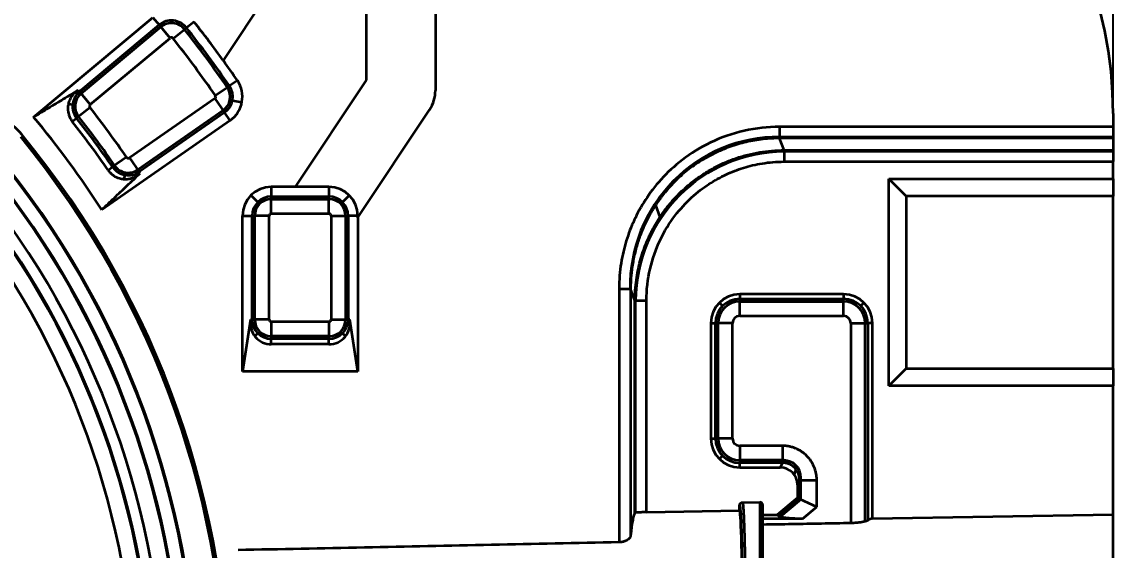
# Model space of a CAD drawing. Header units: millimetres. Extents: x 256 to 2096, y 1004 to 2403.
# Drawn here: x 782.8 to 972, y 2183.4 to 2275 of the extents above; entities that cross this region are included whole.
import ezdxf

# ---------------------------------------------------------------- set-up
doc = ezdxf.new("R2010")
doc.units = ezdxf.units.MM
doc.layers.add('1', color=7, linetype='Continuous', true_color=0xffffff)
doc.layers.add('8', color=7, linetype='Continuous', true_color=0xffffff)
doc.layers.add('dim', color=82, linetype='Continuous', lineweight=9)
doc.dimstyles.get("Standard").update_dxf_attribs({"dimscale": 5, "dimtxt": 0.18, "dimasz": 0.18, "dimexe": 0.18, "dimexo": 0.0625, "dimgap": 0.09, "dimtad": 0, "dimtoh": 1, "dimzin": 0, "dimdsep": 46, "dimtxsty": 'Standard', "dimcen": 0.09, "dimadec": 0, "dimazin": 0, "dimtfac": 1, "dimtofl": 0, "dimtmove": 0, "dimatfit": 3, "dimfxl": 0, "dimtolj": 1, "dimtzin": 0, "dimarcsym": 0})

# ---------------------------------------------------------------- blocks, each defined once
blk = doc.blocks.new('*D2')
at = {"layer": 'Defpoints', "color": 0, "lineweight": 18, "transparency": 16777216}
for p in [(341.96, 2394.02), (971.96, 2251.74), (341.96, 2251.05)]:
    blk.add_point(p, dxfattribs=at)
at = {"layer": 'dim', "color": 0, "lineweight": -2, "transparency": 16777216}
for p, q in [((341.96, 2253.55), (341.96, 2396.52)), ((971.96, 2254.24), (971.96, 2396.52)), ((351.96, 2394.02), (611.13, 2394.02)), ((961.96, 2394.02), (702.8, 2394.02))]:
    blk.add_line(p, q, dxfattribs=at)
at = {"layer": 'dim', "color": 0, "lineweight": 18, "transparency": 16777216}
for points in [[(351.96, 2395.69), (351.96, 2392.36), (341.96, 2394.02)], [(961.96, 2395.69), (961.96, 2392.36), (971.96, 2394.02)]]:
    blk.add_solid(points, dxfattribs=at)
at = {"layer": 'dim', "color": 0, "lineweight": 18, "transparency": 16777216, "insert": (656.96, 2394.02), "char_height": 12.5, "attachment_point": 5}
blk.add_mtext('\\A1;630.00{\\H7.5;\\S-0.10^ -0.15;}', dxfattribs=at)

msp = doc.modelspace()

# ---------------------------------------------------------------- linework, layer by layer
at = {"layer": '1', "color": 7, "linetype": 'Continuous', "lineweight": 35}
for p, q in [((842.473, 2330.094), (842.473, 2264.879)), ((854.473, 2330.094), (854.473, 2263.064)), ((817.717, 2268.263), (831.418, 2288.845)), ((784.833, 2258.473), (805.518, 2275.722)), ((792.764, 2262.9), (806.594, 2274.432)), ((793.044, 2262.565), (806.874, 2274.097)), ((805.518, 2275.722), (806.594, 2274.432)), ((808.486, 2272.163), (806.594, 2274.432)), ((812.63, 2274.97), (811.327, 2273.94)), ((794.656, 2260.631), (808.486, 2272.163)), ((809.008, 2272.109), (811.327, 2273.94)), ((817.706, 2268.247), (817.717, 2268.263)), ((820.14, 2264.826), (818.757, 2263.874)), ((842.473, 2264.879), (830.159, 2246.381)), ((792.571, 2263.131), (792.764, 2262.9)), ((794.656, 2260.631), (792.764, 2262.9)), ((816.325, 2262.198), (818.757, 2263.874)), ((816.232, 2261.688), (801.455, 2251.41)), ((816.232, 2261.688), (817.919, 2259.263)), ((819.282, 2261.352), (820.931, 2261.036)), ((790.848, 2260.738), (791.585, 2260.664)), ((794.602, 2260.123), (792.279, 2258.298)), ((817.669, 2259.622), (802.893, 2249.343)), ((817.919, 2259.263), (803.142, 2248.984)), ((818.878, 2257.885), (817.919, 2259.263)), ((841.029, 2241.055), (853.468, 2259.739)), ((971.964, 2259.094), (971.964, 2256.782)), ((791.532, 2257.712), (792.279, 2258.298)), ((818.878, 2257.885), (796.627, 2242.407)), ((971.964, 2256.782), (914.15, 2256.782)), ((914.15, 2256.782), (914.15, 2254.801)), ((971.964, 2256.782), (971.964, 2254.801)), ((914.15, 2255.043), (971.964, 2255.043)), ((914.922, 2252.729), (914.15, 2254.801)), ((971.964, 2254.801), (914.15, 2254.801)), ((971.964, 2254.801), (971.964, 2252.729)), ((800.944, 2251.503), (798.51, 2249.828)), ((801.455, 2251.41), (803.142, 2248.984)), ((914.922, 2252.729), (971.964, 2252.729)), ((914.922, 2252.729), (914.922, 2250.748)), ((971.964, 2252.487), (914.922, 2252.487)), ((971.964, 2252.729), (971.964, 2250.748)), ((797.728, 2249.29), (798.51, 2249.828)), ((914.922, 2250.748), (971.964, 2250.748)), ((971.964, 2247.748), (971.964, 2250.748)), ((800.619, 2248.449), (800.484, 2247.73)), ((803.303, 2248.753), (803.142, 2248.984)), ((826.029, 2246.381), (826.029, 2244.702)), ((830.159, 2246.381), (826.029, 2246.381)), ((830.159, 2246.381), (830.147, 2246.363)), ((836.029, 2246.363), (830.147, 2246.363)), ((836.029, 2246.363), (836.029, 2244.702)), ((823.681, 2243.73), (822.494, 2244.917)), ((826.029, 2244.702), (836.029, 2244.702)), ((826.029, 2241.748), (826.029, 2244.702)), ((826.029, 2244.265), (836.029, 2244.265)), ((836.029, 2241.748), (836.029, 2244.702)), ((838.378, 2243.73), (839.552, 2244.904)), ((892.632, 2243.193), (893.401, 2241.131)), ((821.029, 2241.381), (822.708, 2241.381)), ((821.029, 2214.381), (821.029, 2241.381)), ((822.708, 2223.381), (822.708, 2241.381)), ((825.662, 2241.381), (822.708, 2241.381)), ((823.145, 2223.381), (823.145, 2241.381)), ((825.662, 2223.381), (825.662, 2241.381)), ((826.029, 2241.748), (836.029, 2241.748)), ((836.396, 2241.381), (836.396, 2223.381)), ((836.396, 2241.381), (839.35, 2241.381)), ((838.913, 2241.381), (838.913, 2223.381)), ((841.012, 2241.381), (839.35, 2241.381)), ((839.35, 2241.381), (839.35, 2223.381)), ((841.012, 2241.029), (841.012, 2241.381)), ((841.029, 2241.055), (841.012, 2241.029)), ((841.029, 2241.055), (841.029, 2214.381)), ((886.315, 2228.712), (888.313, 2228.712)), ((886.315, 2228.712), (886.315, 2184.809)), ((889.067, 2226.689), (888.313, 2228.712)), ((888.313, 2228.712), (888.313, 2185.929)), ((889.067, 2189.931), (889.067, 2226.689)), ((889.067, 2226.689), (891.065, 2226.689)), ((889.167, 2189.957), (889.167, 2226.689)), ((891.065, 2190.017), (891.065, 2226.689)), ((925.229, 2227.776), (907.229, 2227.776)), ((907.229, 2227.776), (907.229, 2226.979)), ((907.229, 2224.024), (907.229, 2226.979)), ((907.229, 2226.979), (925.229, 2226.979)), ((925.229, 2227.776), (925.229, 2226.979)), ((925.229, 2224.024), (925.229, 2226.979)), ((904.257, 2225.748), (903.694, 2226.312)), ((907.229, 2226.542), (925.229, 2226.542)), ((928.765, 2226.312), (928.201, 2225.748)), ((822.418, 2223.381), (821.029, 2214.381)), ((822.418, 2223.381), (822.708, 2223.381)), ((825.662, 2223.381), (822.708, 2223.381)), ((826.029, 2223.014), (826.029, 2220.06)), ((836.029, 2223.014), (826.029, 2223.014)), ((836.029, 2223.014), (836.029, 2220.06)), ((836.396, 2223.381), (839.35, 2223.381)), ((839.641, 2223.381), (839.35, 2223.381)), ((841.029, 2214.381), (839.641, 2223.381)), ((907.229, 2224.024), (925.229, 2224.024)), ((823.163, 2220.515), (823.681, 2221.033)), ((838.378, 2221.033), (838.896, 2220.515)), ((902.229, 2222.776), (902.229, 2202.776)), ((902.229, 2222.776), (903.027, 2222.776)), ((905.981, 2222.776), (903.027, 2222.776)), ((903.027, 2202.776), (903.027, 2222.776)), ((903.464, 2202.776), (903.464, 2222.776)), ((905.981, 2202.776), (905.981, 2222.776)), ((926.478, 2222.776), (929.432, 2222.776)), ((926.478, 2222.776), (926.478, 2188.126)), ((928.995, 2188.431), (928.995, 2222.776)), ((930.229, 2222.776), (929.432, 2222.776)), ((929.432, 2222.776), (929.432, 2188.608)), ((930.229, 2188.925), (930.229, 2222.776)), ((836.029, 2220.497), (826.029, 2220.497)), ((836.029, 2220.06), (826.029, 2220.06)), ((826.029, 2219.111), (826.029, 2220.06)), ((836.029, 2219.111), (836.029, 2220.06)), ((836.029, 2219.111), (826.029, 2219.111)), ((841.029, 2214.381), (821.029, 2214.381)), ((971.964, 2189.654), (971.964, 2211.925)), ((902.229, 2202.776), (903.027, 2202.776)), ((905.981, 2202.776), (903.027, 2202.776)), ((907.229, 2201.528), (907.229, 2198.573)), ((914.659, 2201.528), (907.229, 2201.528)), ((914.659, 2201.528), (914.659, 2198.573)), ((904.257, 2199.804), (903.694, 2199.241)), ((914.876, 2199.01), (907.229, 2199.01)), ((907.229, 2197.776), (907.229, 2198.573)), ((914.659, 2198.573), (907.229, 2198.573)), ((914.659, 2198.573), (914.263, 2197.776)), ((907.229, 2197.776), (914.263, 2197.776)), ((916.637, 2196.581), (917.032, 2197.378)), ((917.602, 2195.527), (917.229, 2194.776)), ((917.229, 2194.776), (917.229, 2192.532)), ((917.602, 2192.358), (917.602, 2195.527)), ((920.591, 2195.527), (917.602, 2195.527)), ((917.842, 2192.246), (917.842, 2196.01)), ((920.591, 2190.965), (920.591, 2195.527)), ((907.209, 2190.299), (907.209, 2191.215)), ((907.701, 2191.714), (910.721, 2191.767)), ((910.721, 2191.767), (910.721, 2118.42)), ((911.229, 2189.594), (911.229, 2191.267)), ((917.229, 2192.532), (913.727, 2189.594)), ((913.993, 2189.329), (917.602, 2192.358)), ((917.842, 2192.246), (914.21, 2189.199)), ((917.229, 2192.532), (917.602, 2192.358)), ((917.602, 2192.358), (920.591, 2190.965)), ((918.102, 2188.876), (920.591, 2190.965)), ((891.065, 2190.017), (907.209, 2190.299)), ((911.229, 2189.594), (913.727, 2189.594)), ((911.229, 2188.876), (911.229, 2189.594)), ((911.229, 2187.854), (911.229, 2188.876)), ((918.102, 2188.876), (911.229, 2188.876)), ((930.229, 2188.925), (971.964, 2189.654)), ((971.964, 2120.533), (971.964, 2189.654)), ((911.229, 2122.333), (911.229, 2187.854))]:
    msp.add_line(p, q, dxfattribs=at)
for centre, radius, start, end in [((900.964, 2259.094), 71, 0, 90), ((808.721, 2271.882), 3.321, 38.30272, 129.82329), ((808.721, 2271.882), 2.884, 38.30272, 129.82329), ((660.856, 2155.094), 193.406, 35.8071, 38.30272), ((808.721, 2271.882), 0.367, 38.30272, 129.82329), ((660.856, 2155.094), 188.791, 34.56334, 38.30272), ((660.856, 2155.094), 191.308, 34.56334, 38.30272), ((660.856, 2155.094), 191.745, 34.56334, 38.30272), ((660.856, 2155.094), 193.424, 34.56334, 35.80905), ((816.022, 2261.99), 5, 304.82329, 34.56334), ((794.891, 2260.35), 3.321, 129.82329, 218.14207), ((816.022, 2261.99), 2.884, 304.82329, 34.56334), ((816.022, 2261.99), 3.321, 304.82329, 34.56334), ((848.473, 2263.064), 6, 326.34729, 360), ((794.891, 2260.35), 2.884, 129.82329, 218.14207), ((816.022, 2261.99), 0.367, 304.82329, 34.56334), ((794.891, 2260.35), 0.367, 129.82329, 218.14207), ((660.856, 2155.094), 170.057, 34.53588, 38.14207), ((660.856, 2155.094), 161.424, 32.7447, 39.82329), ((660.856, 2155.094), 166.153, 34.53588, 38.14207), ((660.856, 2155.094), 167.103, 34.53588, 38.14207), ((660.856, 2155.094), 167.54, 34.53588, 38.14207), ((660.856, 2155.094), 157.914, 320.54306, 39.45694), ((660.856, 2155.094), 157.508, 320.61471, 39.38529), ((801.246, 2251.711), 0.367, 214.53588, 304.82329), ((660.856, 2155.094), 152.286, 321.60242, 38.39758), ((660.856, 2155.094), 152.423, 321.57578, 38.42422), ((801.246, 2251.711), 3.321, 214.53588, 304.82329), ((801.246, 2251.711), 2.884, 214.53588, 304.82329), ((660.856, 2155.094), 149.737, 322.10607, 37.89393), ((660.856, 2155.094), 149.874, 322.07863, 37.92137), ((826.029, 2241.381), 5, 90, 180), ((836.029, 2241.381), 4.982, 360, 90), ((660.856, 2155.094), 146.722, 322.15246, 37.84754), ((826.029, 2241.381), 3.321, 90, 180), ((826.029, 2241.381), 2.884, 90, 180), ((836.029, 2241.381), 3.321, 0, 90), ((836.029, 2241.381), 2.884, 0, 90), ((660.856, 2155.094), 144.599, 322.57776, 37.42224), ((660.856, 2155.094), 144.749, 0, 37.42224), ((660.856, 2155.094), 141.738, 0, 37.42224), ((826.029, 2241.381), 0.367, 90, 180), ((836.029, 2241.381), 0.367, 0, 90), ((907.229, 2222.776), 5, 90, 180), ((907.229, 2222.776), 4.203, 90, 180), ((925.229, 2222.776), 5, 0, 90), ((925.229, 2222.776), 4.203, 0, 90), ((907.229, 2222.776), 3.766, 90, 180), ((925.229, 2222.776), 3.766, 0, 90), ((826.029, 2223.381), 3.321, 180, 270), ((826.029, 2223.381), 2.884, 180, 270), ((826.029, 2223.381), 0.367, 180, 270), ((836.029, 2223.381), 0.367, 270, 0), ((836.029, 2223.381), 3.321, 270, 0), ((836.029, 2223.381), 2.884, 270, 0), ((907.229, 2222.776), 1.248, 90, 180), ((925.229, 2222.776), 1.248, 0, 90), ((907.229, 2202.776), 5, 180, 270), ((907.229, 2202.776), 4.203, 180, 270), ((907.229, 2202.776), 3.766, 180, 270), ((907.229, 2202.776), 1.248, 180, 270), ((910.729, 2191.267), 0.5, 0, 91)]:
    msp.add_arc(centre, radius, start, end, dxfattribs=at)
for centre, major_axis, ratio, start_param, end_param in [((775.015, 2249.047), (-4.3, -9.102), 0.9983244, 2.7007734, 3.5823158), ((914.249, 2228.788), (-9.186, 24.634), 0.9889372, 5.9264174, 7.5035409), ((915.202, 2226.231), (-9.186, 24.634), 0.9889372, 5.9333487, 7.4832493), ((826.029, 2222.81), (0, 3.699), 0.9880262, 1.4158915, 3.1415927), ((836.029, 2222.81), (0, 3.699), 0.9880262, 3.1415927, 4.8672938), ((914.83, 2195.964), (-1.359, -2.739), 0.9811726, 2.0389886, 3.5946499), ((914.218, 2194.73), (-1.359, -2.739), 0.9811726, 2.0389886, 3.5946499), ((889.168, 2155.094), (0, 34.891), 0.0524078, 0.0552646, 0.4869674), ((907.21, 2155.094), (0, 35.206), 0.0174551, 3.141288, 6.28349), ((872.612, 2155.094), (41.338, 34.422), 0.0559844, 6.2264791, 6.3503162), ((930.248, 2155.094), (0, 33.832), 0.1763278, 0.0030778, 0.1371366)]:
    msp.add_ellipse(centre, major_axis=major_axis, ratio=ratio, start_param=start_param, end_param=end_param, dxfattribs=at)
for points in [[(792.571, 2263.131), (791.702, 2262.608), (789.969, 2261.565), (787.389, 2260.012), (785.683, 2258.985), (784.833, 2258.473)], [(914.15, 2256.782), (912.051, 2256.781), (907.996, 2256.332), (901.998, 2254.232), (897.102, 2251.142), (893.419, 2247.668), (890.74, 2244.117), (888.83, 2240.603), (887.499, 2237.119), (886.578, 2233.269), (886.315, 2230.291), (886.315, 2228.712)], [(891.065, 2226.689), (891.065, 2228.588), (891.49, 2232.213), (893.303, 2237.329), (895.933, 2241.521), (898.885, 2244.674), (901.898, 2246.968), (904.879, 2248.603), (907.824, 2249.738), (911.074, 2250.524), (913.589, 2250.748), (914.922, 2250.748)], [(796.627, 2242.407), (797.36, 2243.103), (798.831, 2244.501), (801.056, 2246.616), (802.552, 2248.039), (803.303, 2248.753)], [(907.209, 2191.215), (907.251, 2191.216), (907.333, 2190.753), (907.452, 2188.687), (907.562, 2185.329), (907.658, 2180.81), (907.737, 2175.302), (907.796, 2169.018), (907.832, 2162.2), (907.844, 2155.106), (907.832, 2148.02), (907.796, 2141.18), (907.737, 2134.894), (907.662, 2129.623), (907.579, 2125.642), (907.498, 2122.822), (907.419, 2120.914), (907.344, 2119.724), (907.276, 2119.107), (907.231, 2118.972), (907.209, 2118.973)], [(926.478, 2188.126), (924.782, 2188.096), (921.391, 2188.035), (916.308, 2187.945), (912.922, 2187.884), (911.229, 2187.854)], [(886.315, 2184.809), (878.923, 2184.658), (864.175, 2184.355), (842.161, 2183.902), (827.558, 2183.6), (820.274, 2183.449)]]:
    msp.add_open_spline(points, degree=3, dxfattribs=at)
for points, knots in [([(792.571, 2263.131), (792.471, 2263.071), (792.374, 2263.006), (792.188, 2262.869), (792.009, 2262.724), (791.844, 2262.563), (791.686, 2262.394), (791.611, 2262.305), (791.503, 2262.167), (791.451, 2262.096), (791.401, 2262.022), (791.368, 2261.973), (791.352, 2261.948), (791.272, 2261.822), (791.213, 2261.718), (791.105, 2261.504), (791.056, 2261.393), (790.968, 2261.166), (790.929, 2261.049), (790.878, 2260.867), (790.863, 2260.806), (790.835, 2260.681), (790.823, 2260.618), (790.791, 2260.426), (790.776, 2260.296), (790.76, 2260.032), (790.76, 2259.897), (790.77, 2259.691), (790.776, 2259.622), (790.787, 2259.517), (790.791, 2259.482), (790.801, 2259.412), (790.807, 2259.377), (790.836, 2259.201), (790.868, 2259.061), (790.93, 2258.85), (790.953, 2258.78), (790.991, 2258.675), (791.005, 2258.64), (791.033, 2258.57), (791.047, 2258.535), (791.123, 2258.361), (791.192, 2258.225), (791.349, 2257.962), (791.436, 2257.835), (791.532, 2257.712)], [0, 0, 0, 0, 0.0625, 0.0625, 0.125, 0.1875, 0.1875, 0.25, 0.25, 0.28125, 0.296875, 0.296875, 0.3125, 0.3125, 0.375, 0.375, 0.4375, 0.4375, 0.5, 0.5, 0.53125, 0.53125, 0.5625, 0.5625, 0.625, 0.625, 0.6875, 0.6875, 0.71875, 0.71875, 0.734375, 0.734375, 0.75, 0.75, 0.8125, 0.8125, 0.84375, 0.84375, 0.859375, 0.859375, 0.875, 0.875, 0.9375, 0.9375, 1, 1, 1, 1]), ([(914.15, 2254.801), (913.179, 2254.802), (912.207, 2254.747), (910.272, 2254.528), (909.309, 2254.363), (907.406, 2253.924), (906.464, 2253.65), (904.616, 2252.994), (903.709, 2252.613), (901.941, 2251.746), (901.08, 2251.261), (899.416, 2250.193), (898.613, 2249.61), (897.077, 2248.351), (896.343, 2247.676), (895.302, 2246.6), (894.965, 2246.231), (894.475, 2245.662), (894.235, 2245.374), (893.961, 2245.032), (893.826, 2244.859), (893.759, 2244.772), (893.725, 2244.729), (893.708, 2244.707), (893.7, 2244.696), (893.696, 2244.691), (893.694, 2244.688), (893.693, 2244.687), (893.692, 2244.686), (893.692, 2244.686), (893.692, 2244.685), (893.692, 2244.685), (893.317, 2244.195), (892.953, 2243.682), (892.25, 2242.61), (891.912, 2242.05), (891.268, 2240.885), (890.962, 2240.28), (890.39, 2239.023), (890.124, 2238.373), (889.638, 2237.028), (889.419, 2236.334), (889.033, 2234.907), (888.867, 2234.173), (888.596, 2232.669), (888.491, 2231.899), (888.349, 2230.327), (888.312, 2229.526), (888.313, 2228.712)], [0, 0, 0, 0, 0.0625, 0.0625, 0.125, 0.125, 0.1875, 0.1875, 0.25, 0.25, 0.3125, 0.3125, 0.375, 0.375, 0.4375, 0.4375, 0.46875, 0.46875, 0.484375, 0.4921875, 0.4960937, 0.4980469, 0.4990234, 0.4995117, 0.4997559, 0.4998779, 0.499939, 0.4999695, 0.4999847, 0.4999924, 0.4999924, 0.5, 0.5, 0.5625, 0.5625, 0.625, 0.625, 0.6875, 0.6875, 0.75, 0.75, 0.8125, 0.8125, 0.875, 0.875, 0.9375, 0.9375, 1, 1, 1, 1]), ([(889.067, 2226.689), (889.068, 2227.302), (889.089, 2227.907), (889.172, 2229.097), (889.233, 2229.682), (889.391, 2230.831), (889.487, 2231.394), (889.713, 2232.498), (889.841, 2233.037), (890.127, 2234.092), (890.284, 2234.606), (890.624, 2235.609), (890.806, 2236.098), (891.192, 2237.048), (891.396, 2237.509), (891.716, 2238.181), (891.879, 2238.512), (892.075, 2238.889), (892.174, 2239.075), (892.224, 2239.168), (892.249, 2239.214), (892.262, 2239.237), (892.268, 2239.248), (892.271, 2239.254), (892.272, 2239.257), (892.273, 2239.258), (892.274, 2239.259), (892.72, 2240.075), (893.204, 2240.859), (894.242, 2242.356), (894.796, 2243.07), (895.96, 2244.424), (896.572, 2245.065), (897.525, 2245.967), (897.849, 2246.259), (898.343, 2246.681), (898.592, 2246.888), (898.886, 2247.124), (899.033, 2247.24), (899.107, 2247.298), (899.144, 2247.327), (899.163, 2247.341), (899.172, 2247.348), (899.177, 2247.352), (899.179, 2247.354), (899.18, 2247.355), (899.181, 2247.355), (899.181, 2247.355), (899.181, 2247.355), (899.739, 2247.786), (900.888, 2248.6), (902.101, 2249.318), (903.342, 2249.986), (903.976, 2250.294), (905.268, 2250.858), (905.926, 2251.114), (907.261, 2251.57), (907.938, 2251.771), (909.307, 2252.117), (909.999, 2252.262), (911.393, 2252.494), (912.096, 2252.581), (913.506, 2252.699), (914.214, 2252.728), (914.922, 2252.729)], [0, 0, 0, 0, 0.03125, 0.03125, 0.0625, 0.0625, 0.09375, 0.09375, 0.125, 0.125, 0.15625, 0.15625, 0.1875, 0.1875, 0.21875, 0.21875, 0.234375, 0.2421875, 0.2460937, 0.2480469, 0.2490234, 0.2495117, 0.2497559, 0.2498779, 0.249939, 0.249939, 0.25, 0.25, 0.3125, 0.3125, 0.375, 0.375, 0.4375, 0.4375, 0.46875, 0.46875, 0.484375, 0.4921875, 0.4960937, 0.4980469, 0.4990234, 0.4995117, 0.4997559, 0.4998779, 0.499939, 0.4999695, 0.4999847, 0.4999847, 0.5, 0.5, 0.5625, 0.625, 0.625, 0.6875, 0.6875, 0.75, 0.75, 0.8125, 0.8125, 0.875, 0.875, 0.9375, 0.9375, 1, 1, 1, 1]), ([(797.728, 2249.29), (797.819, 2249.158), (797.916, 2249.035), (798.125, 2248.803), (798.236, 2248.695), (798.384, 2248.569), (798.413, 2248.545), (798.474, 2248.496), (798.564, 2248.426), (798.657, 2248.361), (798.844, 2248.238), (798.972, 2248.165), (799.135, 2248.085), (799.168, 2248.069), (799.233, 2248.039), (799.332, 2247.996), (799.431, 2247.958), (799.628, 2247.887), (799.759, 2247.849), (800.021, 2247.788), (800.152, 2247.765), (800.316, 2247.745), (800.349, 2247.741), (800.414, 2247.735), (800.512, 2247.727), (800.608, 2247.723), (800.799, 2247.721), (800.924, 2247.725), (801.172, 2247.747), (801.293, 2247.763), (801.473, 2247.797), (801.533, 2247.81), (801.652, 2247.838), (801.71, 2247.854), (801.885, 2247.905), (801.999, 2247.944), (802.221, 2248.032), (802.437, 2248.131), (802.641, 2248.249), (802.791, 2248.344), (802.84, 2248.378), (802.937, 2248.446), (802.985, 2248.482), (803.126, 2248.592), (803.216, 2248.67), (803.303, 2248.753)], [0, 0, 0, 0, 0.0625, 0.0625, 0.125, 0.125, 0.140625, 0.140625, 0.15625, 0.1875, 0.1875, 0.25, 0.25, 0.265625, 0.265625, 0.28125, 0.3125, 0.3125, 0.375, 0.375, 0.4375, 0.4375, 0.453125, 0.453125, 0.46875, 0.5, 0.5, 0.5625, 0.5625, 0.625, 0.625, 0.65625, 0.65625, 0.6875, 0.6875, 0.75, 0.75, 0.8125, 0.875, 0.875, 0.90625, 0.90625, 0.9375, 0.9375, 1, 1, 1, 1]), ([(920.591, 2195.527), (920.591, 2195.541), (920.591, 2195.57), (920.59, 2195.612), (920.589, 2195.656), (920.588, 2195.701), (920.587, 2195.746), (920.585, 2195.793), (920.583, 2195.84), (920.58, 2195.889), (920.577, 2195.938), (920.574, 2195.988), (920.57, 2196.039), (920.565, 2196.091), (920.56, 2196.144), (920.555, 2196.198), (920.549, 2196.252), (920.542, 2196.308), (920.534, 2196.364), (920.526, 2196.421), (920.517, 2196.479), (920.508, 2196.538), (920.498, 2196.598), (920.487, 2196.658), (920.459, 2196.802), (920.409, 2197.022), (920.329, 2197.308), (920.242, 2197.57), (920.144, 2197.827), (920.033, 2198.082), (919.907, 2198.338), (919.774, 2198.581), (919.591, 2198.881), (919.325, 2199.26), (918.946, 2199.705), (918.518, 2200.109), (918.133, 2200.404), (917.821, 2200.612), (917.562, 2200.766), (917.298, 2200.906), (917.045, 2201.026), (916.79, 2201.132), (916.523, 2201.23), (916.219, 2201.324), (915.959, 2201.388), (915.76, 2201.428), (915.636, 2201.449), (915.517, 2201.468), (915.403, 2201.483), (915.293, 2201.495), (915.188, 2201.505), (915.088, 2201.513), (914.993, 2201.519), (914.902, 2201.523), (914.817, 2201.526), (914.736, 2201.527), (914.684, 2201.528), (914.659, 2201.528)], [0, 0, 0, 0, 0.0044674, 0.0090341, 0.0137001, 0.0184654, 0.0233302, 0.0282944, 0.0333581, 0.0385212, 0.0437838, 0.0491458, 0.0546073, 0.0601683, 0.0658286, 0.0715883, 0.0774474, 0.0834058, 0.0894635, 0.0956204, 0.1018764, 0.1082315, 0.1146856, 0.1212387, 0.1278907, 0.1616531, 0.1932746, 0.2227531, 0.2500877, 0.2813479, 0.3117428, 0.3412741, 0.3699458, 0.4239994, 0.489306, 0.5565642, 0.6118779, 0.6443766, 0.6765156, 0.7082968, 0.7397224, 0.7662925, 0.7965707, 0.8305623, 0.8682622, 0.8821501, 0.8955102, 0.9083417, 0.9206439, 0.9324163, 0.9436589, 0.9543716, 0.9645546, 0.9742084, 0.9833334, 0.9919304, 1, 1, 1, 1]), ([(917.602, 2195.527), (917.602, 2195.537), (917.603, 2195.556), (917.603, 2195.585), (917.602, 2195.614), (917.602, 2195.643), (917.601, 2195.672), (917.6, 2195.7), (917.599, 2195.728), (917.597, 2195.757), (917.596, 2195.785), (917.594, 2195.813), (917.592, 2195.84), (917.589, 2195.868), (917.586, 2195.895), (917.584, 2195.922), (917.581, 2195.95), (917.577, 2195.976), (917.574, 2196.003), (917.57, 2196.03), (917.566, 2196.056), (917.562, 2196.083), (917.558, 2196.109), (917.553, 2196.135), (917.549, 2196.16), (917.544, 2196.186), (917.539, 2196.211), (917.533, 2196.236), (917.528, 2196.262), (917.522, 2196.286), (917.517, 2196.311), (917.511, 2196.336), (917.505, 2196.36), (917.498, 2196.384), (917.492, 2196.408), (917.485, 2196.432), (917.479, 2196.455), (917.472, 2196.479), (917.465, 2196.502), (917.457, 2196.525), (917.45, 2196.548), (917.443, 2196.571), (917.435, 2196.593), (917.427, 2196.616), (917.42, 2196.638), (917.412, 2196.66), (917.404, 2196.681), (917.364, 2196.787), (917.283, 2196.97), (917.143, 2197.22), (916.984, 2197.451), (916.853, 2197.605), (916.767, 2197.697), (916.73, 2197.734), (916.694, 2197.77), (916.656, 2197.806), (916.618, 2197.841), (916.58, 2197.875), (916.54, 2197.908), (916.5, 2197.941), (916.46, 2197.973), (916.419, 2198.005), (916.377, 2198.035), (916.335, 2198.065), (916.292, 2198.094), (916.249, 2198.123), (916.205, 2198.15), (916.161, 2198.177), (916.116, 2198.203), (916.07, 2198.228), (916.025, 2198.252), (915.978, 2198.276), (915.932, 2198.298), (915.884, 2198.32), (915.837, 2198.341), (915.789, 2198.361), (915.74, 2198.381), (915.692, 2198.399), (915.642, 2198.416), (915.593, 2198.433), (915.543, 2198.449), (915.493, 2198.463), (915.443, 2198.477), (915.392, 2198.49), (915.341, 2198.502), (915.289, 2198.514), (915.238, 2198.524), (915.186, 2198.533), (915.134, 2198.541), (915.082, 2198.549), (915.03, 2198.555), (914.977, 2198.561), (914.924, 2198.565), (914.871, 2198.569), (914.818, 2198.571), (914.765, 2198.573), (914.712, 2198.574), (914.677, 2198.573), (914.659, 2198.573)], [0, 0, 0, 0, 0.0062173, 0.0124048, 0.0185625, 0.0246905, 0.0307887, 0.0368572, 0.042896, 0.0489051, 0.0548845, 0.0608343, 0.0667543, 0.0726448, 0.0785055, 0.0843367, 0.0901383, 0.0959103, 0.1016527, 0.1073656, 0.1130489, 0.1187027, 0.1243271, 0.1299219, 0.1354872, 0.1410231, 0.1465296, 0.1520067, 0.1574543, 0.1628726, 0.1682615, 0.1736211, 0.1789513, 0.1842523, 0.189524, 0.1947664, 0.1999795, 0.2051635, 0.2103182, 0.2154438, 0.2205402, 0.2256075, 0.2306457, 0.2356548, 0.2406349, 0.2455859, 0.2505079, 0.2554009, 0.3172152, 0.3776627, 0.4367959, 0.4946706, 0.5055575, 0.5164416, 0.5273236, 0.5382038, 0.5490827, 0.5599609, 0.5708388, 0.581717, 0.5925958, 0.6034758, 0.6143575, 0.6252413, 0.6361277, 0.6470173, 0.6579105, 0.6688078, 0.6797097, 0.6906167, 0.7015292, 0.7124477, 0.7233727, 0.7343048, 0.7452443, 0.7561917, 0.7671476, 0.7781124, 0.7890866, 0.8000706, 0.8110649, 0.8220701, 0.8330865, 0.8441147, 0.855155, 0.8662081, 0.8772742, 0.888354, 0.8994478, 0.9105562, 0.9216795, 0.9328182, 0.9439729, 0.9551438, 0.9663316, 0.9775366, 0.9887592, 1, 1, 1, 1]), ([(907.209, 2191.215), (907.209, 2191.247), (907.213, 2191.279), (907.222, 2191.327), (907.226, 2191.342), (907.235, 2191.373), (907.24, 2191.389), (907.259, 2191.434), (907.274, 2191.462), (907.301, 2191.503), (907.31, 2191.516), (907.331, 2191.541), (907.341, 2191.553), (907.375, 2191.588), (907.4, 2191.609), (907.44, 2191.636), (907.454, 2191.645), (907.482, 2191.66), (907.511, 2191.674), (907.542, 2191.686), (907.572, 2191.696), (907.588, 2191.7), (907.636, 2191.71), (907.668, 2191.714), (907.701, 2191.714)], [0, 0, 0, 0, 0.125, 0.125, 0.1875, 0.1875, 0.25, 0.25, 0.375, 0.375, 0.4375, 0.4375, 0.5, 0.5, 0.625, 0.625, 0.6875, 0.6875, 0.75, 0.8125, 0.8125, 0.875, 0.875, 1, 1, 1, 1]), ([(907.701, 2191.714), (907.716, 2191.715), (907.731, 2191.683), (907.76, 2191.56), (907.774, 2191.47), (907.802, 2191.236), (907.816, 2191.093), (907.843, 2190.759), (907.856, 2190.569), (907.881, 2190.149), (907.894, 2189.918), (907.918, 2189.421), (907.93, 2189.155), (907.952, 2188.593), (907.964, 2188.298), (907.985, 2187.682), (907.996, 2187.362), (908.016, 2186.702), (908.026, 2186.363), (908.045, 2185.669), (908.054, 2185.315), (908.072, 2184.596), (908.08, 2184.232), (908.097, 2183.497), (908.105, 2183.126), (908.12, 2182.382), (908.127, 2182.009), (908.141, 2181.264), (908.148, 2180.892), (908.16, 2180.152), (908.166, 2179.784), (908.175, 2179.237), (908.179, 2178.965), (908.184, 2178.651), (908.186, 2178.494), (908.187, 2178.416), (908.188, 2178.377), (908.188, 2178.358), (908.188, 2178.348), (908.188, 2178.343), (908.188, 2178.341), (908.188, 2178.339), (908.188, 2178.339), (908.188, 2178.339), (908.188, 2178.338), (908.188, 2178.338), (908.188, 2178.338), (908.203, 2177.257), (908.217, 2176.131), (908.243, 2173.802), (908.255, 2172.6), (908.275, 2170.14), (908.285, 2168.881), (908.3, 2166.323), (908.307, 2165.024), (908.318, 2162.404), (908.322, 2161.082), (908.328, 2158.433), (908.33, 2157.105), (908.331, 2154.46), (908.331, 2153.142), (908.328, 2151.185), (908.326, 2150.536), (908.324, 2149.568), (908.323, 2149.085), (908.321, 2148.525), (908.32, 2148.246), (908.32, 2148.107), (908.32, 2148.037), (908.319, 2148.002), (908.319, 2147.985), (908.319, 2147.976), (908.319, 2147.972), (908.319, 2147.97), (908.319, 2147.969), (908.319, 2147.968), (908.319, 2147.968), (908.316, 2146.851), (908.311, 2145.729), (908.299, 2143.489), (908.292, 2142.371), (908.276, 2140.149), (908.267, 2139.047), (908.247, 2136.872), (908.236, 2135.801), (908.212, 2133.704), (908.199, 2132.679), (908.171, 2130.693), (908.155, 2129.732), (908.123, 2127.892), (908.106, 2127.012), (908.079, 2125.767), (908.069, 2125.364), (908.055, 2124.781), (908.047, 2124.494), (908.039, 2124.169), (908.034, 2124.009), (908.032, 2123.93), (908.031, 2123.89), (908.03, 2123.87), (908.03, 2123.86), (908.03, 2123.855), (908.03, 2123.853), (908.03, 2123.852), (908.03, 2123.851), (908.03, 2123.851), (908.03, 2123.851), (908.03, 2123.851), (908.03, 2123.85), (908.022, 2123.556), (908.013, 2123.255), (907.993, 2122.649), (907.983, 2122.344), (907.961, 2121.741), (907.949, 2121.442), (907.925, 2120.864), (907.912, 2120.585), (907.884, 2120.059), (907.87, 2119.813), (907.84, 2119.368), (907.824, 2119.17), (907.806, 2118.992), (907.805, 2118.979), (907.804, 2118.967)], [0, 0, 0, 0, 0.0166237, 0.0166237, 0.0332474, 0.0332474, 0.0498712, 0.0498712, 0.0664949, 0.0664949, 0.0831186, 0.0831186, 0.0997423, 0.0997423, 0.1163661, 0.1163661, 0.1329898, 0.1329898, 0.1496135, 0.1496135, 0.1662372, 0.1662372, 0.1828609, 0.1828609, 0.1994847, 0.1994847, 0.2161084, 0.2161084, 0.2327321, 0.2327321, 0.2493558, 0.2493558, 0.2576677, 0.2618236, 0.2639016, 0.2649406, 0.2654601, 0.2657198, 0.2658497, 0.2659146, 0.2659471, 0.2659633, 0.2659714, 0.2659755, 0.2659775, 0.2659775, 0.2659796, 0.2659796, 0.299227, 0.299227, 0.3324744, 0.3324744, 0.3657219, 0.3657219, 0.3989693, 0.3989693, 0.4322168, 0.4322168, 0.4654642, 0.4654642, 0.4987117, 0.4987117, 0.5153354, 0.5153354, 0.5236473, 0.5278032, 0.5298812, 0.5309201, 0.5314396, 0.5316994, 0.5318292, 0.5318942, 0.5319266, 0.5319429, 0.531951, 0.531951, 0.5319591, 0.5319591, 0.5652066, 0.5652066, 0.598454, 0.598454, 0.6317015, 0.6317015, 0.6649489, 0.6649489, 0.6981963, 0.6981963, 0.7314438, 0.7314438, 0.7646912, 0.7646912, 0.781315, 0.781315, 0.7896268, 0.7937827, 0.7958607, 0.7968997, 0.7974192, 0.7976789, 0.7978088, 0.7978737, 0.7979062, 0.7979224, 0.7979306, 0.7979346, 0.7979366, 0.7979366, 0.7979387, 0.7979387, 0.8311861, 0.8311861, 0.8644336, 0.8644336, 0.897681, 0.897681, 0.9309285, 0.9309285, 0.9641759, 0.9641759, 0.9974233, 0.9974233, 1, 1, 1, 1]), ([(891.065, 2190.017), (890.937, 2190.015), (890.811, 2190.013), (890.626, 2190.01), (890.564, 2190.009), (890.473, 2190.007), (890.443, 2190.007), (890.383, 2190.005), (890.353, 2190.005), (890.205, 2190.002), (890.093, 2190), (889.934, 2189.996), (889.882, 2189.995), (889.807, 2189.993), (889.782, 2189.992), (889.734, 2189.991), (889.711, 2189.99), (889.596, 2189.986), (889.514, 2189.983), (889.421, 2189.978), (889.404, 2189.977), (889.369, 2189.975), (889.352, 2189.974), (889.304, 2189.971), (889.275, 2189.969), (889.196, 2189.962), (889.154, 2189.956), (889.116, 2189.949), (889.109, 2189.948), (889.096, 2189.944), (889.091, 2189.943), (889.077, 2189.938), (889.071, 2189.935), (889.067, 2189.931)], [0, 0, 0, 0, 0.125, 0.125, 0.1875, 0.1875, 0.21875, 0.21875, 0.25, 0.25, 0.375, 0.375, 0.4375, 0.4375, 0.46875, 0.46875, 0.5, 0.5, 0.625, 0.625, 0.65625, 0.65625, 0.6875, 0.6875, 0.75, 0.75, 0.875, 0.875, 0.90625, 0.90625, 0.9375, 0.9375, 1, 1, 1, 1]), ([(918.102, 2188.876), (917.872, 2188.876), (917.644, 2188.878), (917.192, 2188.887), (916.968, 2188.894), (916.636, 2188.909), (916.525, 2188.914), (916.306, 2188.926), (916.197, 2188.933), (916.035, 2188.944), (915.98, 2188.948), (915.873, 2188.956), (915.82, 2188.96), (915.663, 2188.973), (915.56, 2188.983), (915.359, 2189.003), (915.261, 2189.014), (915.118, 2189.031), (915.071, 2189.037), (915.001, 2189.047), (914.978, 2189.05), (914.933, 2189.056), (914.911, 2189.059), (914.8, 2189.075), (914.716, 2189.089), (914.559, 2189.117), (914.485, 2189.131), (914.4, 2189.15), (914.384, 2189.154), (914.351, 2189.161), (914.304, 2189.173), (914.261, 2189.184), (914.182, 2189.207), (914.137, 2189.223), (914.091, 2189.242), (914.082, 2189.246), (914.066, 2189.254), (914.058, 2189.258), (914.038, 2189.27), (914.026, 2189.277), (914, 2189.3), (913.991, 2189.315), (913.993, 2189.329)], [0, 0, 0, 0, 0.125, 0.125, 0.25, 0.25, 0.3125, 0.3125, 0.375, 0.375, 0.40625, 0.40625, 0.4375, 0.4375, 0.5, 0.5, 0.5625, 0.5625, 0.59375, 0.59375, 0.609375, 0.609375, 0.625, 0.625, 0.6875, 0.6875, 0.75, 0.75, 0.765625, 0.765625, 0.78125, 0.8125, 0.8125, 0.875, 0.875, 0.890625, 0.890625, 0.90625, 0.90625, 0.9375, 0.9375, 1, 1, 1, 1]), ([(929.432, 2188.608), (929.402, 2188.584), (929.356, 2188.559), (929.268, 2188.521), (929.235, 2188.508), (929.18, 2188.488), (929.151, 2188.478), (929.12, 2188.468), (929.099, 2188.462), (929.088, 2188.458), (928.99, 2188.429), (928.89, 2188.402), (928.723, 2188.364), (928.665, 2188.351), (928.573, 2188.333), (928.525, 2188.323), (928.477, 2188.314), (928.444, 2188.308), (928.427, 2188.305), (928.276, 2188.278), (928.133, 2188.256), (927.908, 2188.226), (927.83, 2188.217), (927.711, 2188.203), (927.671, 2188.199), (927.59, 2188.191), (927.549, 2188.186), (927.342, 2188.167), (927.173, 2188.155), (926.83, 2188.136), (926.655, 2188.129), (926.478, 2188.126)], [0, 0, 0, 0, 0.125, 0.125, 0.1875, 0.1875, 0.21875, 0.234375, 0.234375, 0.25, 0.25, 0.375, 0.375, 0.4375, 0.4375, 0.46875, 0.484375, 0.484375, 0.5, 0.5, 0.625, 0.625, 0.6875, 0.6875, 0.71875, 0.71875, 0.75, 0.75, 0.875, 0.875, 1, 1, 1, 1]), ([(888.313, 2185.929), (888.306, 2185.864), (888.289, 2185.8), (888.234, 2185.673), (888.196, 2185.609), (888.135, 2185.53), (888.122, 2185.515), (888.095, 2185.483), (888.081, 2185.468), (888.037, 2185.422), (888.005, 2185.392), (887.903, 2185.303), (887.825, 2185.247), (887.715, 2185.179), (887.692, 2185.166), (887.645, 2185.14), (887.621, 2185.127), (887.548, 2185.089), (887.447, 2185.042), (887.338, 2184.999), (887.225, 2184.96), (887.166, 2184.941), (887.09, 2184.92), (887.075, 2184.915), (887.044, 2184.907), (887.028, 2184.903), (886.981, 2184.892), (886.949, 2184.885), (886.853, 2184.864), (886.788, 2184.853), (886.657, 2184.833), (886.59, 2184.825), (886.487, 2184.817), (886.453, 2184.814), (886.384, 2184.811), (886.35, 2184.81), (886.315, 2184.809)], [0, 0, 0, 0, 0.125, 0.125, 0.25, 0.25, 0.28125, 0.28125, 0.3125, 0.3125, 0.375, 0.375, 0.5, 0.5, 0.53125, 0.53125, 0.5625, 0.5625, 0.625, 0.6875, 0.6875, 0.75, 0.75, 0.765625, 0.765625, 0.78125, 0.78125, 0.8125, 0.8125, 0.875, 0.875, 0.9375, 0.9375, 0.96875, 0.96875, 1, 1, 1, 1])]:
    msp.add_open_spline(points, degree=3, knots=knots, dxfattribs=at)
at = {"layer": '8', "color": 7, "linetype": 'Continuous', "lineweight": 35}
for p, q in [((933.065, 2211.925), (933.065, 2247.748)), ((933.065, 2247.748), (971.964, 2247.748)), ((933.065, 2247.748), (936.065, 2244.748)), ((971.964, 2247.748), (971.964, 2244.748)), ((936.065, 2244.748), (936.065, 2214.925)), ((971.964, 2244.748), (936.065, 2244.748)), ((971.964, 2214.925), (971.964, 2244.748)), ((933.065, 2211.925), (936.065, 2214.925)), ((936.065, 2214.925), (971.964, 2214.925)), ((971.964, 2214.925), (971.964, 2211.925)), ((971.964, 2211.925), (933.065, 2211.925))]:
    msp.add_line(p, q, dxfattribs=at)

# ---------------------------------------------------------------- dimensions: what is measured, and where the dimension line sits
at = {"layer": 'dim', "lineweight": 18}
dim = msp.add_linear_dim(base=(341.964, 2394.022), p1=(971.964, 2251.738), p2=(341.964, 2251.048), dimstyle='Standard', override={"dimtxt": 2.5, "dimasz": 2, "dimexe": 0.49975, "dimexo": 0.49975, "dimgap": 0.49975, "dimtol": 1, "dimlim": 0, "dimtp": -0.1, "dimtm": 0.15, "dimtfac": 0.6, "dimtdec": 2, "dimtolj": 1}, dxfattribs=at)
dim.commit()
dim.dimension.update_dxf_attribs({"geometry": '*D2', "text_midpoint": (656.964, 2394.022), "dimtype": 160})

doc.saveas('drawing.dxf')
